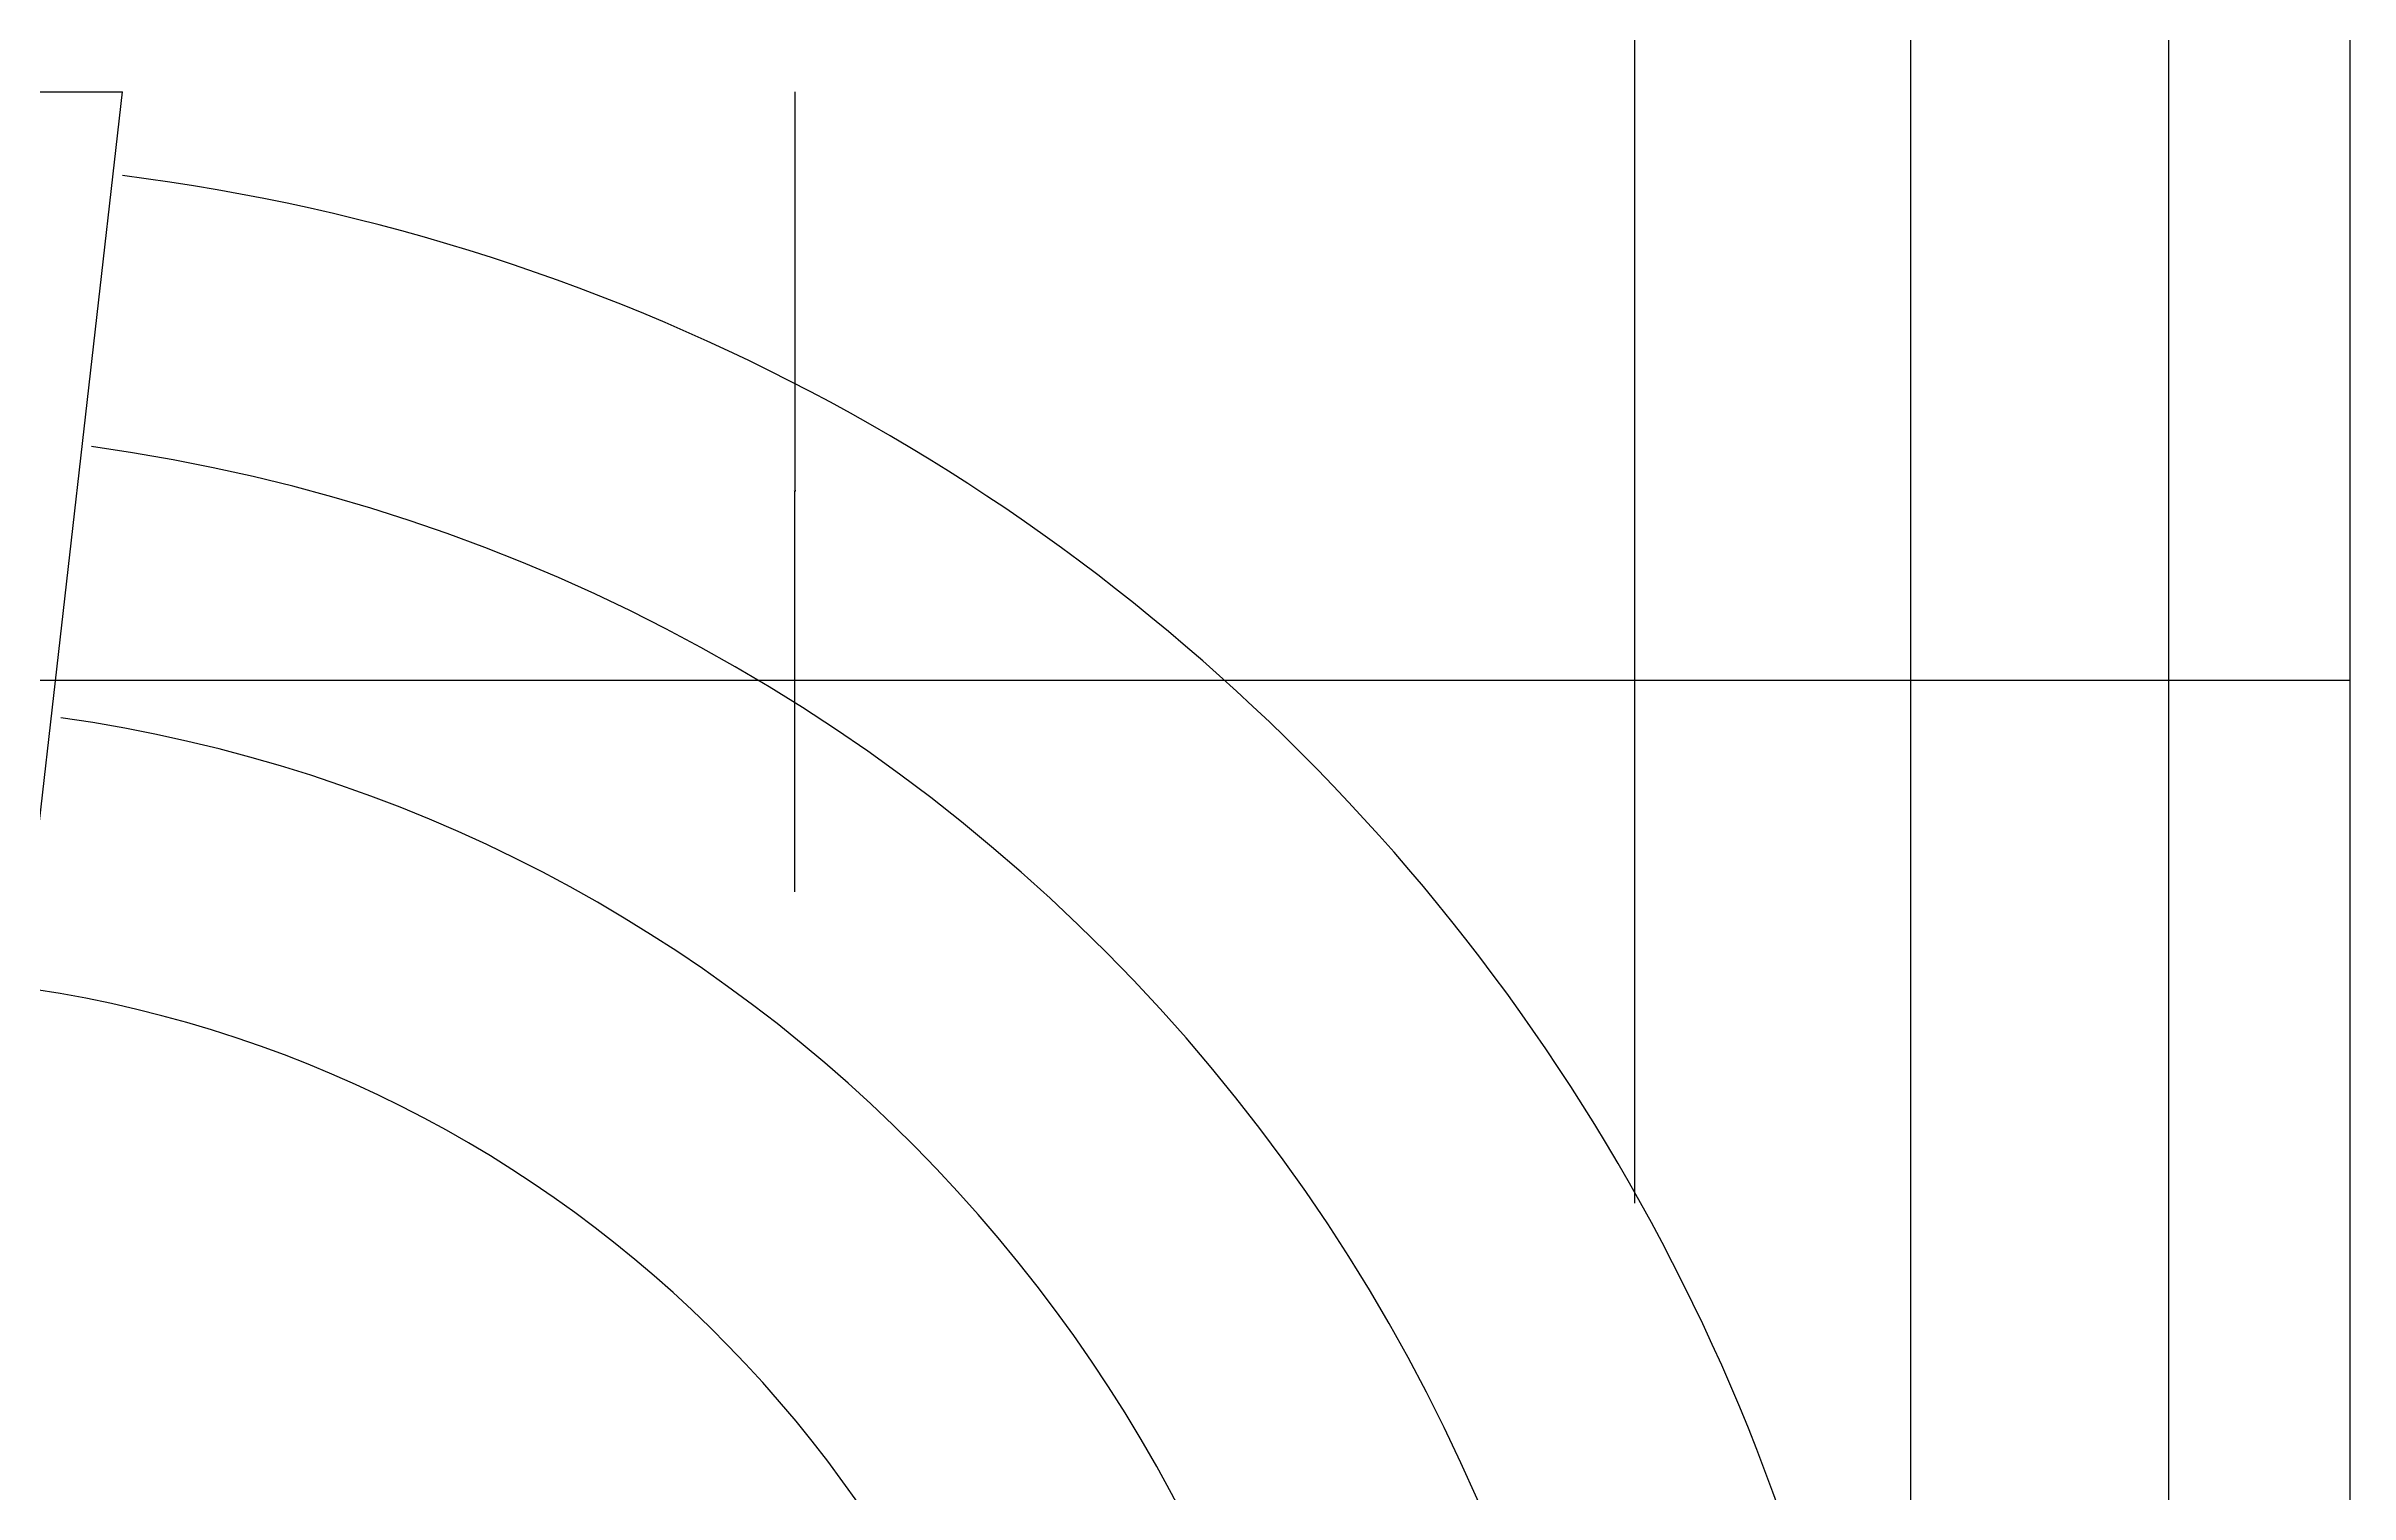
# Model space of a CAD drawing. Header units: metres. Extents: x -145924 to -103939, y 35209 to 64909.
# Drawn here: x -119237 to -117210, y 51014 to 52288 of the extents above; entities that cross this region are included whole.
import ezdxf

# ---------------------------------------------------------------- set-up
doc = ezdxf.new("R2010")
doc.units = ezdxf.units.M
doc.layers.add('31', color=4, linetype='Continuous')
doc.dimstyles.get("Standard").update_dxf_attribs({"dimtxt": 2.5, "dimasz": 2.5, "dimexe": 1.25, "dimexo": 0.625, "dimtad": 1, "dimcen": 2.5, "dimazin": 3, "dimtfac": 1, "dimtmove": 0, "dimatfit": 3})

# ---------------------------------------------------------------- blocks, each defined once
blk = doc.blocks.new('*D31')
for p, q in [((-118578.36, 52248.01), (-118578.36, 51896.05)), ((-118578.61, 51896.05), (-118578.86, 51896.05)), ((-118578.36, 51544.08), (-118578.36, 51896.05)), ((-118578.36, 51896.05), (-118578.36, 51896.05)), ((-118578.11, 51896.05), (-118577.86, 51896.05))]:
    blk.add_line(p, q)
at = {"layer": 'Defpoints'}
for p in [(-118578.36, 52248.01), (-118578.36, 51896.05), (-118578.36, 51544.08)]:
    blk.add_point(p, dxfattribs=at)
at = {"layer": '31', "insert": (-118578.36, 51897.175), "char_height": 1, "attachment_point": 5}
blk.add_mtext('350', dxfattribs=at)

msp = doc.modelspace()

# ---------------------------------------------------------------- linework, layer by layer
for points in [[(-117839.59, 52879.2), (-117839.59, 51270.09)], [(-117596.49, 52879.2), (-117596.49, 50627.63)], [(-117369.6, 52879.2), (-117369.6, 50627.63)]]:
    msp.add_lwpolyline(points)
at = {"layer": '31'}
for p, q in [((-119649.97, 52248.01), (-119169.97, 52248.01)), ((-119249.97, 51544.08), (-119169.97, 52248.01)), ((-121609.97, 51730.37), (-117209.97, 51730.37))]:
    msp.add_line(p, q, dxfattribs=at)
msp.add_lwpolyline([(-117209.97, 53030.37), (-117209.97, 50390.37), (-117849.97, 50390.37)], dxfattribs=at)
msp.add_lwpolyline([(-117609.97, 50390.37, 0.38), (-119169.97, 52174.3, 0.38)], format="xyb", dxfattribs=at)
for radius, start, end in [(1560, 360, 82.16), (1320, 5.22, 81.91), (1080, 12.84, 167.16)]:
    msp.add_arc((-119409.97, 50390.37), radius, start, end, dxfattribs=at)

# ---------------------------------------------------------------- dimensions: what is measured, and where the dimension line sits
dim = msp.add_linear_dim(base=(-118578.36, 51896.05), p1=(-118578.36, 51544.08), p2=(-118578.36, 52248.01), text='350', dimstyle='Standard', dxfattribs=at)
dim.commit()
dim.dimension.update_dxf_attribs({"geometry": '*D31', "text_midpoint": (-118578.36, 51897.175)})

doc.saveas('drawing.dxf')
